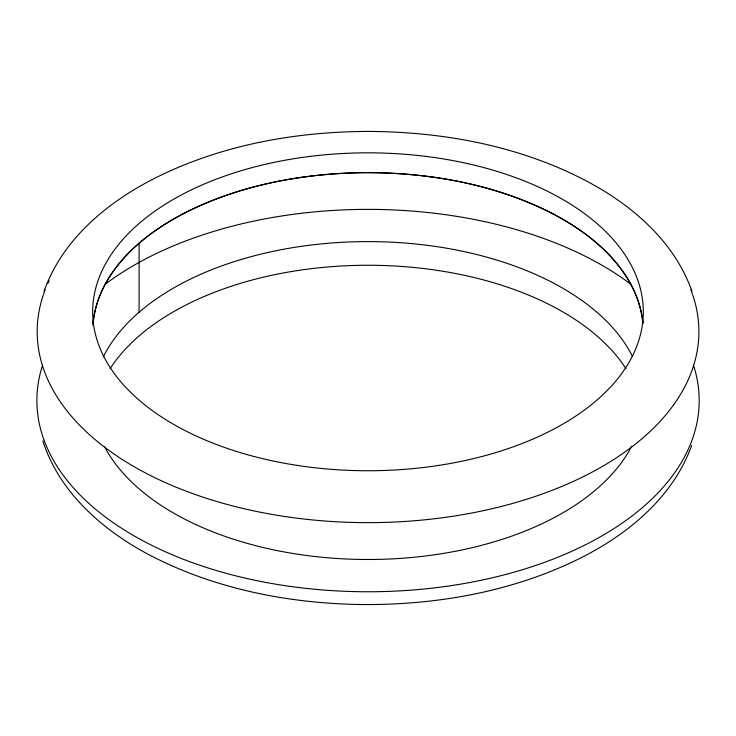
<?xml version="1.0" encoding="UTF-8"?>
<svg xmlns="http://www.w3.org/2000/svg" width="736" height="736" viewBox="0 0 736 736"><rect width="100%" height="100%" fill="white"/><g stroke="black" fill="none" stroke-linecap="round" stroke-linejoin="round"><path stroke-width="1.1" d="M93.076 323.214C97.888 275.006 137.218 238.952 177.44 216.862C234.508 185.831 300.122 173.392 364.624 172.647C430.818 172.491 498.346 184.598 557.115 216.071C597.926 238.17 638.029 274.418 642.924 323.214M44.077 291.244C62.808 238.142 109.443 200.477 158.58 176.373C223.394 144.578 296.203 131.707 368 131.422C441.968 131.744 517.132 145.332 583.308 179.382C630.136 203.366 673.983 240.332 691.923 291.235M691.638 445.519C672.161 499.532 624.036 537.547 573.611 561.421C507.389 592.793 433.394 605.286 360.474 604.523C288.089 603.354 214.94 588.938 150.337 555.432C103.426 530.84 59.368 492.844 42.881 440.919M139.095 243.285L139.095 312.239M110.004 368.81A275.273 158.93 0 0 1 368.018 265.264A275.273 158.93 0 0 1 626.042 368.8M693.432 365.084A331.154 191.185 0 0 1 673.983 473.717A331.504 191.397 0 0 1 494.748 577.217A331.154 191.185 0 0 1 159.197 548.936A331.154 191.185 0 0 1 42.624 365.093M105.312 284.17A331.154 191.185 0 0 1 631.451 284.703M631.773 446.062A275.301 158.948 0 0 1 368.561 559.489A275.301 158.948 0 0 1 104.549 446.678M103.233 357.006A275.301 158.948 0 0 1 367.549 241.601A275.301 158.948 0 0 1 632.528 356.509M673.734 404.699A331.209 191.222 0 0 1 494.638 508.107A330.86 191.02 0 0 1 158.746 479.559A330.86 191.02 0 0 1 43.222 295.246M692.834 295.237A330.86 191.02 0 0 1 673.707 404.699M43.534 294.326A330.86 191.02 0 0 1 45.218 289.745M47.895 283.36A330.86 191.02 0 0 1 49.165 280.646M690.837 289.736A330.86 191.02 0 0 1 692.521 294.317M92.911 325.349A275.301 158.948 0 0 1 366.031 172.647A275.301 158.948 0 0 1 642.905 323.076M230.34 449.448A275.31 158.948 0 0 0 643.31 311.788A275.31 158.948 0 0 0 230.34 174.138A275.31 158.948 0 0 0 230.34 449.448"/></g></svg>
